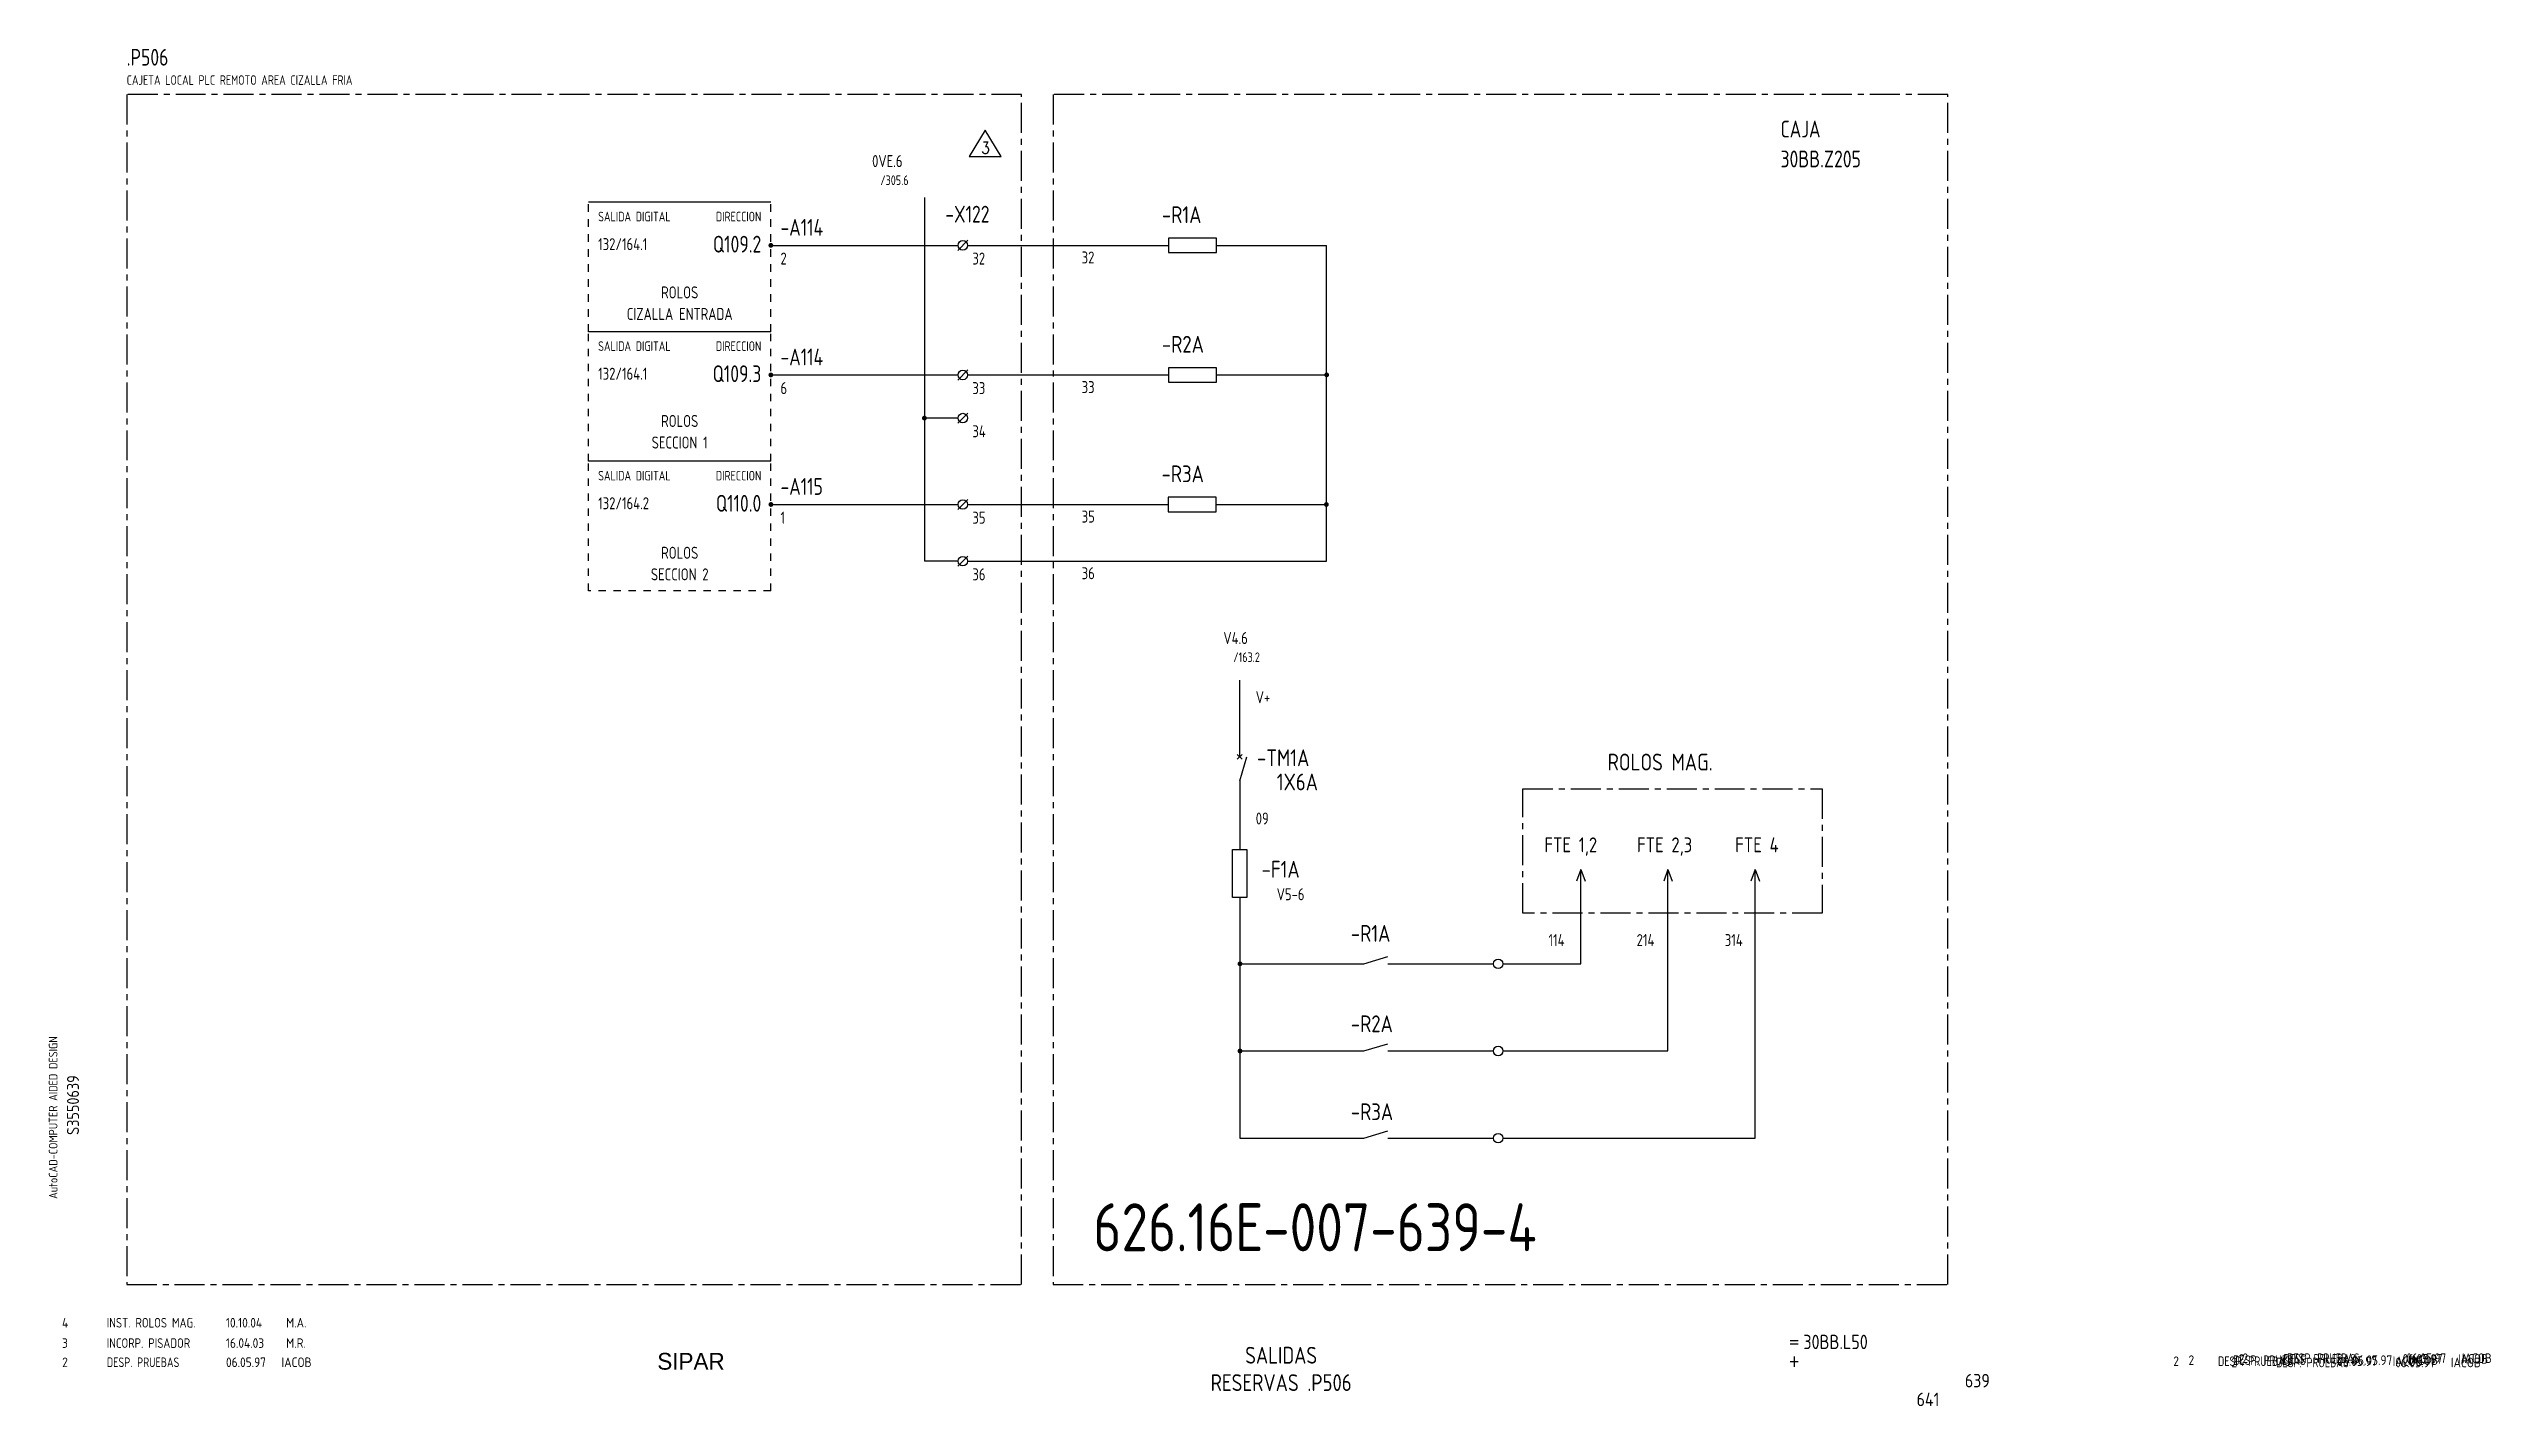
# Model space of a CAD drawing. Extents: x 10 to 519, y 6 to 288.
import ezdxf
from ezdxf.enums import TextEntityAlignment as Align

# ---------------------------------------------------------------- set-up
doc = ezdxf.new("R2010")
doc.units = 0
doc.header["$LTSCALE"] = 5
doc.header["$MEASUREMENT"] = 0
doc.linetypes.add('CENTER', pattern=[2, 1.25, -0.25, 0.25, -0.25])
doc.linetypes.add('HIDDEN1', pattern=[0.625, 0.3125, -0.3125])
doc.layers.get('0').update_dxf_attribs({"linetype": 'CONTINUOUS'})
for name, color, linetype in [('3', 3, 'CONTINUOUS'), ('CART', 7, 'CONTINUOUS'), ('TEXTO', 7, 'CONTINUOUS')]:
    doc.layers.add(name, color=color, linetype=linetype)
doc.styles.add('DIN', font='DIN.shx', dxfattribs={"width": 0.85})
doc.styles.add('N', font='ROMANS', dxfattribs={"width": 0.85, "height": 3})
doc.styles.add('ROMANS', font='ROMANS.shx', dxfattribs={"width": 0.85, "height": 2.7})
doc.styles.add('SIMPLEX', font='SIMPLEX', dxfattribs={"width": 0.85})
doc.styles.add('X', font='UNIV.SHX', dxfattribs={"height": 3.5})

# ---------------------------------------------------------------- blocks, each defined once
blk = doc.blocks.new('REV2')
at = {"color": 3, "style": 'DIN'}
for s, width, p in [('2', 0.9, (12.45, 13.79)), ('DESP. PRUEBAS', 0.8, (21.76, 13.79)), ('06.05.97', 0.9, (46.59, 13.79)), ('IACOB', 0.9, (58.16, 13.79))]:
    blk.add_text(s, height=2, dxfattribs=dict(at, width=width)).set_placement(p)
blk = doc.blocks.new('B5-3')
at = {"linetype": 'Continuous', "const_width": 0.5}
blk.add_lwpolyline([(-0.25, 0, 1), (0.25, 0, 1)], format="xyb", close=True, dxfattribs=at)
blk = doc.blocks.new('NORMALE')
at = {"linetype": 'Continuous'}
blk.add_line((-1.06, -1.06), (1.06, 1.06), dxfattribs=at)
at = {"color": 7}
blk.add_circle((0, 0), 1, dxfattribs=at)
at = {"color": 7, "style": 'SIMPLEX', "flags": 9}
for tag, p in [('QUADRO', (-7.5, 4)), ('SEZIONE', (-7.5, 2.5)), ('NUMO', (-7.5, 1)), ('NUMM', (-7.5, -0.5)), ('NOTEM', (-7.5, -2)), ('NOTEV', (-7.5, -3.5)), ('UTENZA', (-7.5, -5)), ('RIP', (-7.5, -6.5)), ('RAGGIO', (-7.5, -8))]:
    blk.add_attdef(tag, p, '', height=1, dxfattribs=at)
at = {"color": 3, "style": 'SIMPLEX', "flags": 8}
for tag, p in [('NUMI', (1.5, 0.5)), ('MORSETTIERA', (1.5, -2.5))]:
    blk.add_attdef(tag, p, '', height=2, dxfattribs=at)
blk = doc.blocks.new('REV.')
at = {"layer": 'TEXTO', "color": 4}
blk.add_lwpolyline([(-0.04, 3.69), (-3.37, -1.81), (3.29, -1.81)], close=True, dxfattribs=at)
at = {"layer": 'TEXTO', "style": 'ROMANS', "width": 0.8}
blk.add_attdef('REV.', text='', height=2.5, dxfattribs=at).set_placement((0, 0), align=Align.MIDDLE_CENTER)

msp = doc.modelspace()

# ---------------------------------------------------------------- linework, layer by layer
at = {"color": 3, "linetype": 'CENTER'}
for p, q in [((25.89, 279), (25.89, 31)), ((212.35, 279), (25.89, 279)), ((212.35, 31), (212.35, 279)), ((218.99, 279), (218.99, 31)), ((405.45, 279), (218.99, 279)), ((405.45, 31), (405.45, 279)), ((25.89, 31), (212.35, 31)), ((218.99, 31), (405.45, 31))]:
    msp.add_line(p, q, dxfattribs=at)
at = {"linetype": 'Continuous'}
for p, q in [((160.15, 256.55), (122.15, 256.55)), ((201.21, 247.55), (243.03, 247.55)), ((253.03, 247.55), (275.92, 247.55)), ((275.92, 181.74), (275.92, 247.55)), ((160.15, 229.55), (122.15, 229.55)), ((201.21, 220.55), (243.03, 220.55)), ((253.03, 220.55), (275.98, 220.55)), ((160.15, 202.55), (122.15, 202.55)), ((201.15, 193.55), (242.97, 193.55)), ((252.97, 193.55), (275.92, 193.55)), ((201.09, 181.74), (275.92, 181.74)), ((257.86, 140.97), (257.86, 156.91)), ((257.86, 135.97), (257.86, 121.67)), ((328.95, 117.51), (328.07, 115.04)), ((328.95, 97.83), (328.95, 117.51)), ((328.95, 117.51), (329.83, 115.04)), ((347.12, 117.51), (346.24, 115.04)), ((347.12, 79.66), (347.12, 117.51)), ((347.12, 117.51), (347.99, 115.04)), ((365.28, 117.51), (364.4, 115.04)), ((365.28, 61.5), (365.28, 117.51)), ((365.28, 117.51), (366.16, 115.04)), ((257.86, 111.67), (257.86, 61.5)), ((257.86, 97.83), (283.75, 97.83)), ((288.75, 97.83), (310.73, 97.83)), ((312.73, 97.83), (328.95, 97.83)), ((257.86, 79.66), (283.75, 79.66)), ((288.75, 79.66), (310.73, 79.66)), ((312.73, 79.66), (347.12, 79.66)), ((257.86, 61.5), (283.75, 61.5)), ((288.75, 61.5), (310.73, 61.5)), ((312.73, 61.5), (365.28, 61.5))]:
    msp.add_line(p, q, dxfattribs=at)
at = {"linetype": 'HIDDEN1'}
for p, q in [((122.15, 229.55), (122.15, 256.55)), ((160.15, 229.55), (160.15, 256.55)), ((122.15, 202.55), (122.15, 229.55)), ((160.15, 202.55), (160.15, 229.55)), ((122.15, 175.55), (122.15, 202.55)), ((160.15, 175.55), (160.15, 202.55)), ((160.15, 175.55), (122.15, 175.55))]:
    msp.add_line(p, q, dxfattribs=at)
for p, q in [((192.15, 257.55), (192.15, 181.74)), ((160.15, 247.55), (199.15, 247.55)), ((160.15, 220.55), (199.15, 220.55)), ((199.15, 211.55), (192.15, 211.55)), ((192.15, 211.55), (192.15, 181.74)), ((160.15, 193.55), (199.15, 193.55)), ((199.15, 181.74), (192.15, 181.74)), ((258.36, 140.47), (257.36, 141.47)), ((258.36, 141.47), (257.36, 140.47)), ((257.86, 135.97), (259.36, 140.97)), ((283.75, 97.83), (288.75, 99.33)), ((283.75, 79.66), (288.75, 81.16)), ((283.75, 61.5), (288.75, 63))]:
    msp.add_line(p, q)
at = {"color": 7, "linetype": 'Continuous'}
for p, q in [((253.03, 249.05), (243.03, 249.05)), ((243.03, 249.05), (243.03, 246.05)), ((243.03, 246.05), (253.03, 246.05)), ((253.03, 246.05), (253.03, 249.05)), ((253.03, 222.05), (243.03, 222.05)), ((243.03, 222.05), (243.03, 219.05)), ((243.03, 219.05), (253.03, 219.05)), ((253.03, 219.05), (253.03, 222.05)), ((252.97, 195.05), (242.97, 195.05)), ((242.97, 195.05), (242.97, 192.05)), ((252.97, 192.05), (252.97, 195.05)), ((242.97, 192.05), (252.97, 192.05))]:
    msp.add_line(p, q, dxfattribs=at)
at = {"color": 3, "linetype": 'CENTER'}
msp.add_lwpolyline([(316.85, 134.3), (379.28, 134.3), (379.28, 108.39), (316.85, 108.39)], close=True, dxfattribs=at)
at = {"linetype": 'Continuous'}
msp.add_lwpolyline([(256.36, 111.67), (256.36, 121.67), (259.36, 121.67), (259.36, 111.67)], close=True, dxfattribs=at)
at = {"color": 7}
for centre in [(311.73, 97.83), (311.73, 79.66), (311.73, 61.5)]:
    msp.add_circle(centre, 1, dxfattribs=at)

# ---------------------------------------------------------------- block references
msp.add_blockref('REV.', (204.88, 267.88)).add_auto_attribs({'REV.': '3'})
for name, p in [('B5-3', (160.15, 247.55)), ('B5-3', (160.15, 220.55)), ('B5-3', (275.98, 220.55)), ('B5-3', (192.15, 211.55)), ('B5-3', (160.15, 193.55)), ('B5-3', (275.92, 193.55)), ('B5-3', (257.92, 97.83)), ('B5-3', (257.92, 79.66)), ('REV2', (439.99, 0.22)), ('REV2', (443.16, 0.44)), ('REV2', (452.12, -0.04)), ('REV2', (453.61, 0.7)), ('REV2', (454.4, 0.85))]:
    msp.add_blockref(name, p)
at = {"linetype": 'Continuous'}
for name, p in [('NORMALE', (200.15, 247.55)), ('NORMALE', (200.15, 220.55)), ('NORMALE', (200.15, 211.55)), ('NORMALE', (200.15, 193.55)), ('NORMALE', (200.15, 181.74)), ('REV2', (0, 0))]:
    msp.add_blockref(name, p, dxfattribs=at)

# ---------------------------------------------------------------- texts
at = {"color": 3, "style": 'DIN'}
for s, height, width, p in [('.P506', 3.5, 0.8, (25.89, 285)), ('CAJA', 3.5, 0.8, (370.57, 270.03)), ('30BB.Z205', 3.5, 0.8, (370.57, 263.8)), ('4', 2, 0.9, (12.42, 22.03)), ('INST. ROLOS MAG.', 2, 0.85, (21.73, 22.03)), ('10.10.04', 2, 0.9, (46.56, 22.03)), ('M.A.', 2, 0.9, (59.13, 22.03)), ('3', 2, 0.9, (12.42, 17.79)), ('INCORP. PISADOR', 2, 0.85, (21.73, 17.79)), ('16.04.03', 2, 0.9, (46.56, 17.79)), ('M.R.', 2, 0.9, (59.13, 17.79))]:
    msp.add_text(s, height=height, dxfattribs=dict(at, width=width)).set_placement(p)
at = {"style": 'DIN', "width": 0.8}
for s, height, p in [('CAJETA LOCAL PLC REMOTO AREA CIZALLA FRIA', 2, (25.89, 281)), ('0VE.6', 2.5, (181.25, 263.86)), ('132/164.1', 2.5, (124.15, 246.55)), ('2', 2.5, (162.15, 243.55)), ('32', 2.5, (202.15, 243.55)), ('32', 2.5, (224.93, 243.77)), ('132/164.1', 2.5, (124.15, 219.55)), ('6', 2.5, (162.15, 216.55)), ('33', 2.5, (202.15, 216.55)), ('33', 2.5, (224.93, 216.77)), ('34', 2.5, (202.15, 207.55)), ('132/164.2', 2.5, (124.15, 192.55)), ('1', 2.5, (162.15, 189.55)), ('35', 2.5, (202.15, 189.55)), ('35', 2.5, (224.93, 189.77)), ('36', 2.5, (202.15, 177.74)), ('36', 2.5, (224.93, 177.97)), ('V4.6', 2.5, (254.46, 164.47)), ('V+', 2.5, (261.2, 152.13)), ('09', 2.5, (261.2, 126.86)), ('V5-6', 2.5, (265.57, 111.07)), ('114', 2.5, (322.22, 101.52)), ('214', 2.5, (340.59, 101.52)), ('314', 2.5, (358.96, 101.52))]:
    msp.add_text(s, height=height, dxfattribs=at).set_placement(p)
for s, p in [('/305.6', (188.85, 260.12)), ('/163.2', (262.06, 160.72))]:
    msp.add_text(s, height=2, dxfattribs=at).set_placement(p, align=Align.RIGHT)
at = {"color": 1, "style": 'DIN', "width": 0.8}
for p in [(124.15, 252.55), (124.15, 225.55), (124.15, 198.55)]:
    msp.add_text('SALIDA DIGITAL', height=2, dxfattribs=at).set_placement(p)
for p in [(158.15, 252.55), (158.15, 225.55), (158.15, 198.55)]:
    msp.add_text('DIRECCION', height=2, dxfattribs=at).set_placement(p, align=Align.RIGHT)
at = {"style": 'DIN', "width": 0.8}
for s, p in [('CIZALLA ENTRADA', (141.15, 232)), ('ROLOS', (141.15, 236.5)), ('ROLOS', (141.15, 209.7)), ('SECCION 1', (141.15, 205.21)), ('ROLOS', (141.15, 182.24)), ('SECCION 2', (141.15, 177.74))]:
    msp.add_text(s, height=2.5, dxfattribs=at).set_placement(p, align=Align.CENTER)
at = {"color": 2, "insert": (227.33, 47.92), "char_height": 10, "width": 111.0411, "attachment_point": 1, "style": 'DIN'}
msp.add_mtext('626.16E-007-639-4', dxfattribs=at)
at = {"layer": '3', "style": 'DIN', "width": 0.8}
msp.add_text('-X122', height=3.5, dxfattribs=at).set_placement((201.11, 252.3), align=Align.CENTER)
at = {"layer": '3', "style": 'DIN'}
for s, height, width, p in [('-R1A', 3.5, 0.85, (241.63, 252.19)), ('-A114', 3.5, 0.8, (162.15, 249.55)), ('-A114', 3.5, 0.8, (162.15, 222.55)), ('-R2A', 3.5, 0.85, (241.63, 225.19)), ('-A115', 3.5, 0.8, (162.15, 195.55)), ('-R3A', 3.5, 0.85, (241.57, 198.19)), ('-TM1A', 3.5, 0.85, (261.46, 139.01)), ('1X6A', 3.5, 0.85, (265.58, 133.98)), ('ROLOS MAG.', 3.5, 0.85, (334.54, 138.12)), ('FTE 1,2', 3.1, 0.85, (321.34, 121.07)), ('FTE 2,3', 3.1, 0.85, (340.65, 121.07)), ('FTE 4', 3.1, 0.85, (361.11, 121.07)), ('-F1A', 3.5, 0.85, (262.42, 115.78)), ('-R1A', 3.5, 0.85, (281.01, 102.42)), ('-R2A', 3.5, 0.85, (281.01, 83.58)), ('-R3A', 3.5, 0.85, (281.01, 65.25))]:
    msp.add_text(s, height=height, dxfattribs=dict(at, width=width)).set_placement(p)
at = {"layer": '3', "style": 'DIN', "width": 0.8}
for s, p in [('Q109.2', (158.15, 246.05)), ('Q109.3', (158.15, 219.05)), ('Q110.0', (158.15, 192.05))]:
    msp.add_text(s, height=3.5, dxfattribs=at).set_placement(p, align=Align.RIGHT)
at = {"layer": '3', "color": 2, "style": 'DIN', "width": 0.85}
for s, p in [('SALIDAS', (266.5, 14.51)), ('RESERVAS .P506', (266.5, 8.8))]:
    msp.add_text(s, height=3.5, dxfattribs=at).set_placement(p, align=Align.CENTER)
at = {"layer": 'CART', "color": 1, "style": 'DIN', "width": 0.9}
msp.add_text('AutoCAD-COMPUTER AIDED DESIGN', height=1.8, rotation=90, dxfattribs=at).set_placement((11.47, 48.84))
at = {"layer": 'CART', "color": 3, "style": 'N', "width": 0.85}
for s, p in [('=', (372.24, 17.91)), ('+', (372.24, 13.87))]:
    msp.add_text(s, height=2.5, dxfattribs=at).set_placement(p)
at = {"layer": 'CART', "color": 3, "style": 'DIN', "width": 0.9, "flags": 1}
msp.add_attdef('S3550639', text='', height=2.5, rotation=90, dxfattribs=at).set_placement((15.95, 68.38), align=Align.CENTER)
at = {"layer": 'CART', "color": 3, "style": 'DIN', "width": 0.85}
msp.add_attdef('30BB.L50', text='', height=3, dxfattribs=at).set_placement((375.33, 16.63), align=Align.BOTTOM_LEFT)
at = {"layer": 'CART', "color": 6, "style": 'X', "flags": 1}
msp.add_attdef('SIPAR', text='', height=3.5, dxfattribs=at).set_placement((143.5, 15), align=Align.MIDDLE)
at = {"layer": 'CART', "color": 2, "style": 'DIN', "width": 0.9, "flags": 1}
msp.add_attdef('639', text='', height=2.8, dxfattribs=at).set_placement((414.2, 9.56), align=Align.RIGHT)
at = {"layer": 'CART', "color": 7, "style": 'DIN', "width": 0.9, "flags": 1}
msp.add_attdef('641', (398.93, 5.65), '', height=2.8, dxfattribs=at)

doc.saveas('drawing.dxf')
